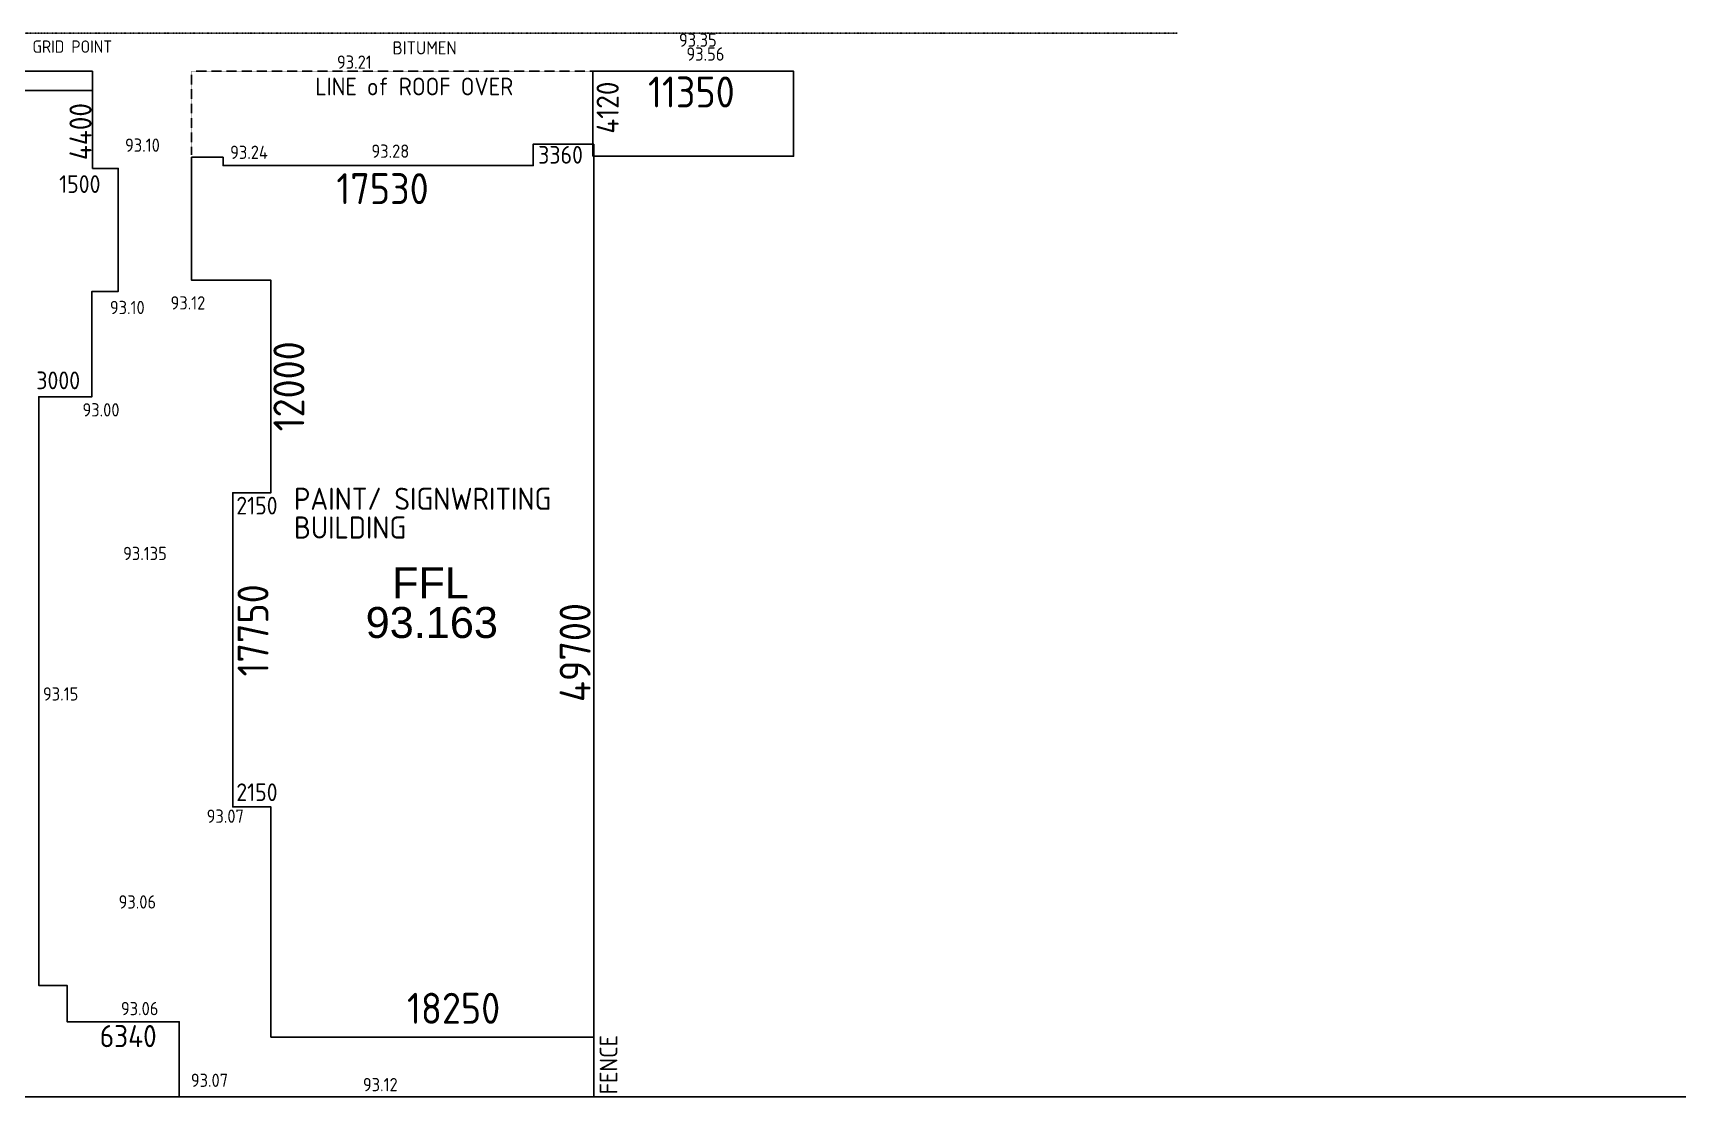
# Model space of a CAD drawing. Extents: x -406070 to -21769, y -87485 to 68103.
# Drawn here: x -303225 to -209803, y -85710 to -25615 of the extents above; entities that cross this region are included whole.
import ezdxf

# ---------------------------------------------------------------- set-up
doc = ezdxf.new("R2010")
doc.units = 0
doc.header["$MEASUREMENT"] = 0
doc.linetypes.add('ACAD_ISO03W100', pattern=[30, 12, -18])
doc.linetypes.add('HIDDEN', pattern=[9.525, 6.35, -3.175])
for name, color, linetype in [('CONSTRUCTION', 7, 'CONTINUOUS'), ('DIMS', 7, 'CONTINUOUS'), ('SITE', 7, 'CONTINUOUS'), ('WALLS', 2, 'CONTINUOUS')]:
    doc.layers.add(name, color=color, linetype=linetype)
doc.styles.add('HEADINGS', font='sanss___.ttf')
doc.styles.add('NOTES', font='isocp3.shx')

msp = doc.modelspace()

# ---------------------------------------------------------------- linework, layer by layer
at = {"layer": 'CONSTRUCTION'}
for p, q in [((-299858.6, -27768.8), (-318158.6, -27768.8)), ((-299858.6, -28860.2), (-299858.6, -27768.8))]:
    msp.add_line(p, q, dxfattribs=at)
at = {"layer": 'CONSTRUCTION', "color": 6}
for p, q in [((-271533.5, -82328.8), (-271533.5, -85710.2)), ((-209802.6, -85710.2), (-395528.6, -85710.2))]:
    msp.add_line(p, q, dxfattribs=at)
at = {"layer": 'SITE', "color": 8, "linetype": 'ACAD_ISO03W100'}
msp.add_line((-399068.5, -25615.2), (-238546, -25615.2), dxfattribs=at)
at = {"layer": 'WALLS', "color": 3, "linetype": 'HIDDEN'}
for p in [(-294263.5, -32488.8), (-271593.5, -27768.8)]:
    msp.add_line(p, (-294263.5, -27768.8), dxfattribs=at)
at = {"layer": 'WALLS', "color": 3}
for points in [[(-271593.5, -32568.8), (-260243.5, -32568.8), (-260243.5, -27768.8), (-271593.5, -27768.8)], [(-271533.5, -31888.8), (-274953.5, -31888.8), (-274953.5, -33098.8), (-292483.5, -33098.8), (-292483.5, -32628.8), (-294263.5, -32628.8), (-294263.5, -39578.8), (-289783.5, -39578.8), (-289783.5, -51578.8), (-291933.5, -51578.8), (-291933.5, -69328.8), (-289783.5, -69328.8), (-289783.5, -82328.8), (-271533.5, -82328.8)]]:
    msp.add_lwpolyline(points, close=True, dxfattribs=at)
msp.add_lwpolyline([(-321058.6, -85710.2), (-294958.6, -85710.2), (-294958.6, -81460.2), (-301298.6, -81460.2), (-301298.6, -79410.2), (-302898.6, -79410.2), (-302898.6, -46160.2), (-299898.6, -46160.2), (-299898.6, -40210.2), (-298408.6, -40210.2), (-298408.6, -33260.2), (-299858.6, -33260.2), (-299858.6, -28860.2), (-318158.6, -28860.2), (-318158.6, -32760.2), (-321188.6, -32760.2), (-321188.6, -33410.2), (-330558.6, -33410.2), (-330558.6, -70410.2), (-321158.6, -70410.2), (-321158.6, -85710.2)], dxfattribs=at)

# ---------------------------------------------------------------- texts
at = {"layer": 'CONSTRUCTION', "style": 'NOTES'}
for s, height, p in [('BITUMEN', 750, (-282906.2, -26825.3)), ('93.35', 750, (-266717.4, -26387)), ('93.21', 750, (-286046.9, -27630.3)), ('93.56', 750, (-266296.1, -27173.3)), ('93.10', 750, (-298026.8, -32320.7)), ('93.24', 750, (-292086.7, -32725.8)), ('93.28', 750, (-284100.2, -32660.4)), ('93.10', 750, (-298882.5, -41491.6)), ('93.12', 750, (-295454.6, -41231.1)), ('93.00', 750, (-300432.4, -47273.2)), ('PAINT/ SIGNWRITING', 1250, (-288475.8, -52545.9)), ('BUILDING', 1250, (-288475.8, -54170.9)), ('93.135', 750, (-298134.9, -55385.2)), ('93.15', 750, (-302663.3, -63320.8)), ('93.07', 750, (-293412.5, -70225.9)), ('93.06', 750, (-298390.2, -75071.4)), ('93.06', 750, (-298258.2, -81095.4)), ('93.07', 750, (-294305.9, -85145.1)), ('93.12', 750, (-284580.9, -85390.3))]:
    msp.add_text(s, height=height, dxfattribs=at).set_placement(p)
at = {"layer": 'CONSTRUCTION', "color": 8, "style": 'NOTES'}
for s, height, p in [('4120', 1250, (-270121.5, -31297.5)), ('4400', 1250, (-299916.5, -32792.1)), ('12000', 1750, (-287889.3, -48114.3)), ('17750', 1750, (-289917.6, -61960)), ('49700', 1750, (-271713, -63403.3))]:
    msp.add_text(s, height=height, rotation=90, dxfattribs=at).set_placement(p)
for s, height, p in [('11350', 1750, (-268465.1, -29818.6)), ('3360', 1000, (-274675.8, -32992)), ('17530', 1750, (-286077.5, -35278.6)), ('1500', 1000, (-301749, -34645.1)), ('3000', 1000, (-303043.1, -45733.7)), ('2150', 1000, (-291737.1, -52808.7)), ('2150', 1000, (-291737.1, -68999.5)), ('18250', 1750, (-282090.1, -81578.7)), ('6340', 1250, (-299454.6, -82900.9))]:
    msp.add_text(s, height=height, dxfattribs=at).set_placement(p)
at = {"layer": 'CONSTRUCTION', "style": 'NOTES'}
msp.add_text('FENCE', height=1000, rotation=90, dxfattribs=at).set_placement((-270196.3, -85566.7))
at = {"layer": 'DIMS'}
for s, height, style, p in [('LINE of ROOF OVER', 1000, 'NOTES', (-287277.5, -29133.4)), ('FFL', 1750, 'HEADINGS', (-282936.7, -57548.2)), ('93.163', 1750, 'HEADINGS', (-284425.8, -59784.2))]:
    msp.add_text(s, height=height, dxfattribs=dict(at, style=style)).set_placement(p)
at = {"layer": 'SITE', "color": 8, "linetype": 'ACAD_ISO03W100', "style": 'NOTES'}
msp.add_text('GRID POINT', height=700, dxfattribs=at).set_placement((-303256.6, -26729.3))

doc.saveas('drawing.dxf')
